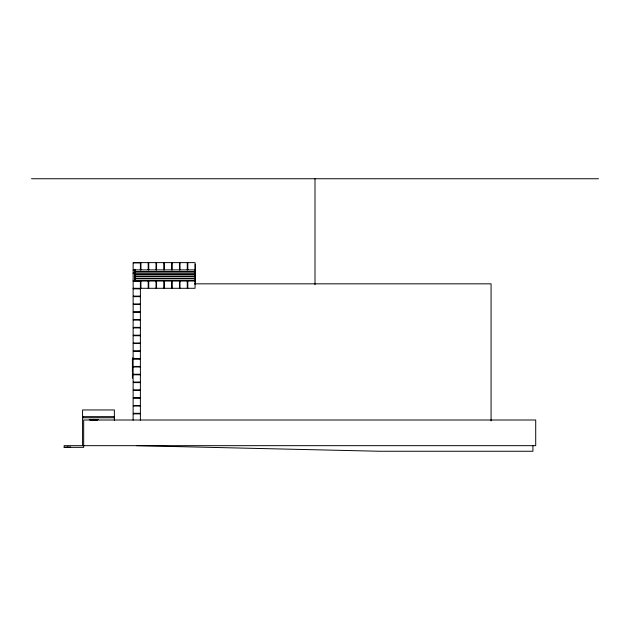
<?xml version="1.0" encoding="UTF-8"?>
<svg xmlns="http://www.w3.org/2000/svg" width="630" height="630" viewBox="0 0 630 630"><rect width="100%" height="100%" fill="white"/><g stroke="black" fill="none" stroke-linecap="round" stroke-linejoin="round"><path stroke-width="0.94" d="M66.938 447.347L70.662 446.977M64.15 447.347L83.68 447.347L83.68 420.005L535.713 420.005L535.713 445.67L64.15 445.67L64.15 447.347L68.056 447.009M31.5 178.747L598.5 178.747M133.347 262.852L140.159 262.852M140.38 262.852L140.939 262.852M148.192 262.852L148.751 262.852M156.004 262.852L156.563 262.852M163.824 262.852L164.375 262.852M171.636 262.852L172.195 262.852M179.448 262.852L180.007 262.852M187.26 262.852L187.819 262.852M133.347 269.656L135.025 269.656M140.38 269.656L140.939 269.656M148.192 269.656L148.751 269.656M156.004 269.656L156.563 269.656M163.824 269.656L164.375 269.656M171.636 269.656L172.195 269.656M179.448 269.656L180.007 269.656M187.26 269.656L187.819 269.656M195.072 269.884L133.127 269.884L133.127 262.623L140.38 262.623L140.38 269.884M135.025 270.553L133.127 270.553L133.127 280.484L195.072 280.484L195.072 262.623L187.819 262.623L187.819 269.884M134.804 271.554L195.072 271.554M134.804 272.113L195.072 272.113M135.025 272.672L133.347 272.672L133.347 273.231M133.127 273.231L135.025 273.2M134.804 273.79L195.072 273.79M134.804 274.349L195.072 274.349M134.804 276.019L195.072 276.019M134.804 276.578L195.072 276.578M134.804 278.255L195.072 278.255M134.804 278.814L195.072 278.814M133.127 288.296L140.38 288.296L140.38 281.043L133.127 281.043L133.15 288.296M133.15 281.067L140.38 281.067M133.347 281.264L140.159 281.264M140.38 281.264L140.939 281.264M148.192 281.264L148.751 281.264M156.004 281.264L156.563 281.264M163.824 281.264L164.375 281.264M171.636 281.264L172.195 281.264M179.448 281.264L180.007 281.264M187.26 281.264L187.819 281.264M194.512 283.831L491.069 283.831L491.069 420.903M140.38 288.075L140.939 288.075M148.192 288.075L148.751 288.075M156.004 288.075L156.563 288.075M163.824 288.075L164.375 288.075M171.636 288.075L172.195 288.075M179.448 288.075L180.007 288.075M187.26 288.075L187.819 288.075M134.221 358.281L132.568 358.281L132.568 359.171L140.38 359.171L140.38 366.424L133.127 366.424L133.127 359.171M114.377 416.651L82.569 416.651L82.569 409.957L114.377 409.957L114.377 420.659M114.377 417.769L82.569 417.769L82.569 445.67M89.263 419.446L98.193 419.446M90.153 420.336L97.296 420.336M136.694 445.67L379.457 451.253L532.925 451.253L532.925 445.394M315 178.747L315 284.752M195.292 264.301L195.292 284.547M187.26 269.884L187.26 262.623L180.007 262.623L180.007 269.884M179.448 269.884L179.448 262.623L172.195 262.623L172.195 269.884M171.636 269.884L171.636 262.623L164.375 262.623L164.375 269.884M163.824 269.884L163.824 262.623L156.563 262.623L156.563 269.884M156.004 269.884L156.004 262.623L148.751 262.623L148.751 269.884M148.192 269.884L148.192 262.623L140.939 262.623L140.939 269.884M140.38 420.21L140.38 413.863L133.127 413.863L133.127 420.21M140.159 288.296L140.159 288.855M140.159 296.108L140.159 296.667M140.159 303.928L140.159 304.479M140.159 311.74L140.159 312.291M140.159 319.552L140.159 320.111M140.159 327.364L140.159 327.923M140.159 335.176L140.159 335.735M140.159 342.988L140.159 343.547M140.159 350.8L140.159 351.359M140.159 358.612L140.159 359.171M140.159 366.424L140.159 366.983M140.159 374.244L140.159 374.795M140.159 382.056L140.159 382.615M140.159 389.868L140.159 390.427M140.159 397.68L140.159 398.239M140.159 405.492L140.159 406.051M140.159 413.304L140.159 413.863M136.694 280.484L136.694 281.043M135.025 269.325L135.025 281.043M134.804 269.325L134.804 280.484M133.347 269.884L133.347 270.553M133.347 280.484L133.347 281.043M133.347 288.296L133.347 288.855M133.347 296.108L133.347 296.667M133.347 303.928L133.347 304.479M133.347 311.74L133.347 312.291M133.347 319.552L133.347 320.111M133.347 327.364L133.347 327.923M133.347 335.176L133.347 335.735M133.347 342.988L133.347 343.547M133.347 350.8L133.347 351.359M133.347 358.612L133.347 359.171M133.347 366.424L133.347 366.983M133.347 374.244L133.347 374.795M133.347 382.056L133.347 382.615M133.347 389.868L133.347 390.427M133.347 397.68L133.347 398.239M133.347 405.492L133.347 406.051M133.347 413.304L133.347 413.863M132.402 358.123L132.402 372.275M132.402 373.495L132.402 378.181M83.121 416.651L83.121 417.769M148.192 281.043L140.939 281.043L140.939 288.296L148.192 288.296L148.192 281.043M156.004 281.043L148.751 281.043L148.751 288.296L156.004 288.296L156.004 281.043M163.824 281.043L156.563 281.043L156.563 288.296L163.824 288.296L163.824 281.043M171.636 281.043L164.375 281.043L164.375 288.296L171.636 288.296L171.636 281.043M179.448 281.043L172.195 281.043L172.195 288.296L179.448 288.296L179.448 281.043M187.26 281.043L180.007 281.043L180.007 288.296L187.26 288.296L187.26 281.043M195.072 281.043L187.819 281.043L187.819 288.296L195.072 288.296L195.072 281.043M140.38 288.855L133.127 288.855L133.127 296.108L140.38 296.108L140.38 288.855M140.38 296.667L133.127 296.667L133.127 303.928L140.38 303.928L140.38 296.667M140.38 304.479L133.127 304.479L133.127 311.74L140.38 311.74L140.38 304.479M140.38 312.291L133.127 312.291L133.127 319.552L140.38 319.552L140.38 312.291M140.38 320.111L133.127 320.111L133.127 327.364L140.38 327.364L140.38 320.111M140.38 327.923L133.127 327.923L133.127 335.176L140.38 335.176L140.38 327.923M140.38 335.735L133.127 335.735L133.127 342.988L140.38 342.988L140.38 335.735M140.38 343.547L133.127 343.547L133.127 350.8L140.38 350.8L140.38 343.547M140.38 351.359L133.127 351.359L133.127 358.612L140.38 358.612L140.38 351.359M140.38 366.983L133.127 366.983L133.127 374.244L140.38 374.244L140.38 366.983M140.38 374.795L133.127 374.795L133.127 382.056L140.38 382.056L140.38 374.795M140.38 382.615L133.127 382.615L133.127 389.868L140.38 389.868L140.38 382.615M140.38 390.427L133.127 390.427L133.127 397.68L140.38 397.68L140.38 390.427M140.38 398.239L133.127 398.239L133.127 405.492L140.38 405.492L140.38 398.239M140.38 406.051L133.127 406.051L133.127 413.304L140.38 413.304L140.38 406.051"/></g></svg>
